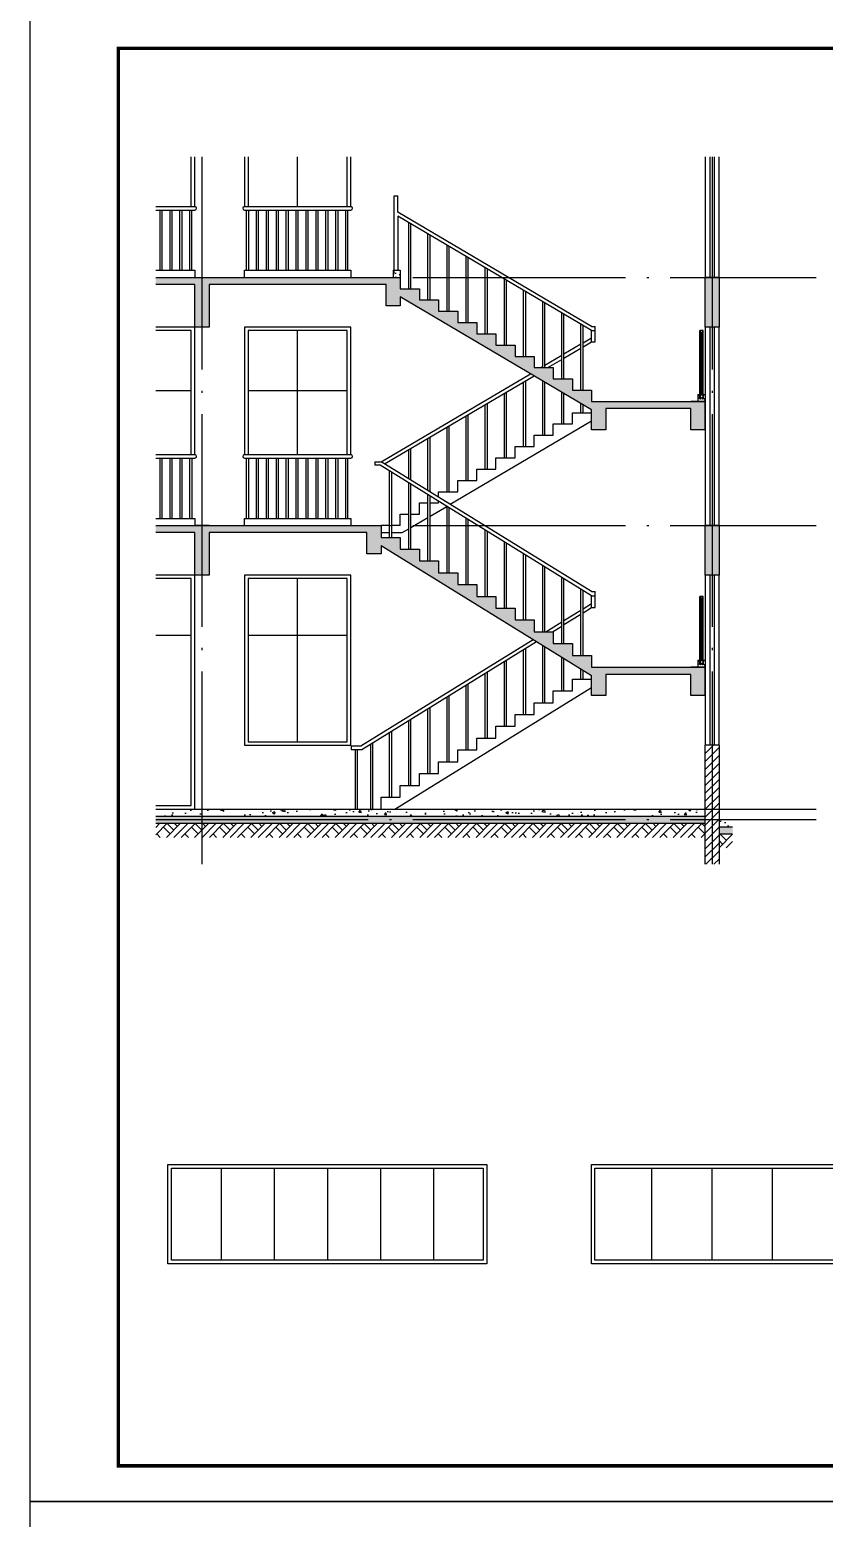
# Model space of a CAD drawing. Extents: x 5412679 to 5683609, y 301830 to 763830.
# Drawn here: x 5627904 to 5639118, y 340283 to 361283 of the extents above; entities that cross this region are included whole.
import ezdxf

# ---------------------------------------------------------------- set-up
doc = ezdxf.new("R2010")
doc.units = 0
doc.header["$LTSCALE"] = 1000
doc.header["$MEASUREMENT"] = 0
doc.linetypes.add('DOTE', pattern=[2.42, 2, -0.2, 0.02, -0.2])
for name, color, linetype in [('$dl$', 255, 'Continuous'), ('DOTE', 252, 'DOTE'), ('PUB_TITLE', 4, 'Continuous'), ('WALL', 30, 'Continuous'), ('栏杆', 191, 'Continuous'), ('灰度', 8, 'Continuous'), ('玻璃', 155, 'Continuous')]:
    doc.layers.add(name, color=color, linetype=linetype)
pattern_1 = [(50, (5326125.28, 50830.14), (143.42061, -12.547678), [14.996714, -164.963853]), (355, (5326125.28, 50830.14), (-27.744187, 150.40547), [11.99737, -131.97108]), (100.4514, (5326137.23, 50829.1), (115.67653, 137.8577), [12.745245, -140.1977]), (46.1842, (5326125.28, 50870.14), (213.40145, -33.09655), [22.49507, -247.44578]), (96.6356, (5326143.07, 50867.38), (186.89159, 194.78089), [19.11787, -210.29652]), (351.1842, (5326125.28, 50870.14), (186.89144, 194.78104), [17.99606, -197.95662]), (21, (5326145.28, 50860.14), (119.355257, -80.506137), [14.996714, -164.963853]), (326, (5326145.28, 50860.14), (48.652406, 144.998237), [11.99737, -131.97108]), (71.4514, (5326155.22, 50853.43), (168.00771, 64.491968), [12.745245, -140.1977]), (37.5, (5326125.28, 50830.145), (2.431438, 66.564185), [0, -130.371433, 0, -133.970644, 0, -132.470973]), (7.5, (5326125.28, 50830.145), (52.602381, 78.865061), [0, -76.383263, 0, -127.37209, 0, -50.488937]), (327.5, (5326080.69, 50830.145), (106.741098, -4.509986), [0, -49.989046, 0, -155.965824, 0, -206.954652]), (317.5, (5326060.7, 50830.14), (116.611682, 20.01661), [0, -64.98576, 0, -103.577304, 0, -146.967796])]

# ---------------------------------------------------------------- blocks, each defined once
blk = doc.blocks.new('A$C54623EB6')
at = {"layer": '$dl$'}
h = blk.add_hatch(dxfattribs=at)
h.set_pattern_fill('ANSI32', color=256, scale=100, style=0)
h.set_pattern_definition([(45, (-3017599.79, -236901.52), (-26.5165043, 26.5165043), []), (45, (-3017582.112, -236901.52), (-26.5165043, 26.5165043), [])])
h.paths.add_polyline_path([(0, 264), (0, 224), (300, 224), (300, 264)])
h = blk.add_hatch(color=256, dxfattribs=at)
h.paths.add_polyline_path([(254, 224), (229, 224), (229, 40, -1), (199, 40), (199, 91), (174, 91), (174, 40, 1), (254, 40)])
h.paths.add_polyline_path([(71, 224), (46, 224), (46, 40, 1), (126, 40), (126, 91), (101, 91), (101, 40, -1), (71, 40)])
for p, q in [((46, 224), (46, 40)), ((71, 224), (71, 40)), ((101, 91), (101, 40)), ((126, 91), (101, 91)), ((126, 91), (126, 40)), ((174, 91), (174, 40)), ((174, 91), (199, 91)), ((199, 91), (199, 40)), ((229, 224), (229, 40)), ((254, 224), (254, 40))]:
    blk.add_line(p, q, dxfattribs=at)
blk.add_lwpolyline([(0, 264), (0, 224), (300, 224), (300, 264), (0, 264)], dxfattribs=at)
for centre, radius in [((86, 40), 40), ((86, 40), 15), ((214, 40), 40), ((214, 40), 15)]:
    blk.add_arc(centre, radius, 180, 0, dxfattribs=at)
blk = doc.blocks.new('yhjgkjgjkhjklh')
at = {"layer": '栏杆', "color": 6}
for p, q in [((7041533, 2504921), (7041533, 2505821)), ((7041548, 2505791), (7041548, 2504921)), ((7041568, 2505791), (7041568, 2504921)), ((7041583, 2504921), (7041583, 2505821))]:
    blk.add_line(p, q, dxfattribs=at)
for points in [[(7041583, 2505821), (7041533, 2505821), (7041533, 2505791), (7041583, 2505791)], [(7041578, 2505816), (7041538, 2505816), (7041538, 2505796), (7041578, 2505796)]]:
    blk.add_lwpolyline(points, close=True, dxfattribs=at)
at = {"layer": '$dl$', "xscale": -0.25, "yscale": 0.25, "zscale": 0.25}
blk.add_blockref('A$C54623EB6', (7041596, 2504855), dxfattribs=at)

msp = doc.modelspace()

# ---------------------------------------------------------------- hatches: boundary and pattern name
at = {"layer": '灰度'}
h = msp.add_hatch(dxfattribs=at)
h.set_pattern_fill('混凝土', color=256, scale=19.995619, style=0)
h.set_pattern_definition(pattern_1)
h.paths.add_polyline_path([(5633134, 357789), (5633035, 357789), (5633035, 357889), (5633134, 357889)])
h = msp.add_hatch(dxfattribs=at)
h.set_pattern_fill('混凝土', color=256, scale=19.995619, style=0)
h.set_pattern_definition(pattern_1)
h.paths.add_polyline_path([(5633134, 357789), (5633035, 357789), (5633035, 357889), (5633134, 357889)])
h = msp.add_hatch(dxfattribs=at)
h.set_pattern_fill('钢筋混凝土,_O', color=256, scale=49.989046)
h.set_pattern_definition([(45, (-13771, -176453), (-88.368984, 88.368984), []), (50, (-13771, -176453), (358.551525, -31.369194), [37.491785, -412.409632]), (355, (-13771, -176453), (-69.360468, 376.013674), [29.993428, -329.927706]), (100.4514, (-13741.12, -176455.6), (289.191323, 344.644252), [31.863113, -350.494255]), (46.1842, (-13771, -176353), (533.503622, -82.741377), [56.237677, -618.61445]), (96.6356, (-13726.54, -176359.9), (467.228973, 486.952233), [47.79467, -525.7413]), (351.1842, (-13771, -176353), (467.22859, 486.9526), [44.99014, -494.89156]), (21, (-13721, -176378.02), (298.388143, -201.265344), [37.491785, -412.409632]), (326, (-13721, -176378), (121.631014, 362.495592), [29.993428, -329.927706]), (71.4514, (-13696.15, -176394.8), (420.019279, 161.22992), [31.863113, -350.494255]), (37.5, (-13771, -176453), (6.0785957, 166.4104627), [0, -325.928582, 0, -334.92661, 0, -331.177432]), (7.5, (-13771, -176453), (131.505953, 197.162653), [0, -190.958157, 0, -318.430225, 0, -126.222342]), (327.5, (-13882.48, -176453), (266.8527448, -11.2749653), [0, -124.972616, 0, -389.914561, 0, -517.386629]), (317.5, (-13932.46, -176453), (291.529204, 50.041526), [0, -162.4644, 0, -258.94326, 0, -367.41949])])
h.paths.add_polyline_path([(5633404, 357630), (5633134, 357630), (5633134, 357789), (5629682, 357789), (5629682, 357689), (5630234, 357689), (5630234, 357089), (5630435, 357089), (5630435, 357689), (5632934, 357689), (5632934, 357389), (5633134, 357389), (5633134, 357514), (5635834, 355923), (5635834, 355639), (5636035, 355639), (5636035, 355939), (5637235, 355939), (5637235, 355639), (5637434, 355639), (5637434, 356039), (5637234, 356039), (5635834, 356039), (5635834, 356198), (5635564, 356198), (5635564, 356357), (5635294, 356357), (5635294, 356516), (5635024, 356516), (5635024, 356675), (5634754, 356675), (5634754, 356834), (5634484, 356834), (5634484, 356994), (5634214, 356994), (5634214, 357153), (5633944, 357153), (5633944, 357312), (5633674, 357312), (5633674, 357471), (5633404, 357471)])
h.paths.add_polyline_path([(5637634, 357789), (5637434, 357789), (5637434, 357089), (5637435, 357089), (5637634, 357089)])
h.paths.add_polyline_path([(5637634, 354289), (5637434, 354289), (5637434, 353589), (5637435, 353589), (5637634, 353589)])
h.paths.add_polyline_path([(5633134, 354122), (5632864, 354122), (5632864, 354289), (5629682, 354289), (5629682, 354189), (5630234, 354189), (5630234, 353589), (5630435, 353589), (5630435, 354189), (5632664, 354189), (5632664, 353889), (5632864, 353889), (5632864, 354005), (5635834, 352172), (5635834, 351889), (5636035, 351889), (5636035, 352189), (5637235, 352189), (5637235, 351889), (5637434, 351889), (5637434, 352289), (5637234, 352289), (5635834, 352289), (5635834, 352456), (5635564, 352456), (5635564, 352622), (5635294, 352622), (5635294, 352789), (5635024, 352789), (5635024, 352956), (5634754, 352956), (5634754, 353122), (5634484, 353122), (5634484, 353289), (5634214, 353289), (5634214, 353456), (5633944, 353456), (5633944, 353622), (5633674, 353622), (5633674, 353789), (5633404, 353789), (5633404, 353956), (5633134, 353956)])
h = msp.add_hatch(dxfattribs=at)
h.set_pattern_fill('混凝土', color=256, scale=19.995619, style=0)
h.set_pattern_definition([(50, (5330425.28, 49080.15), (143.42061, -12.547678), [14.996714, -164.963853]), (355, (5330425.28, 49080.15), (-27.744187, 150.40547), [11.99737, -131.97108]), (100.4514, (5330437.23, 49079.11), (115.67653, 137.8577), [12.745245, -140.1977]), (46.1842, (5330425.28, 49120.15), (213.40145, -33.09655), [22.49507, -247.44578]), (96.6356, (5330443.07, 49117.39), (186.89159, 194.78089), [19.11787, -210.29652]), (351.1842, (5330425.28, 49120.15), (186.89144, 194.78104), [17.99606, -197.95662]), (21, (5330445.28, 49110.15), (119.355257, -80.506137), [14.996714, -164.963853]), (326, (5330445.28, 49110.15), (48.652406, 144.998237), [11.99737, -131.97108]), (71.4514, (5330455.22, 49103.44), (168.00771, 64.491968), [12.745245, -140.1977]), (37.5, (5330425.28, 49080.155), (2.431438, 66.564185), [0, -130.371433, 0, -133.970644, 0, -132.470973]), (7.5, (5330425.28, 49080.155), (52.602381, 78.865061), [0, -76.383263, 0, -127.37209, 0, -50.488937]), (327.5, (5330380.69, 49080.155), (106.741098, -4.509986), [0, -49.989046, 0, -155.965824, 0, -206.954652]), (317.5, (5330360.7, 49080.15), (116.611682, 20.01661), [0, -64.98576, 0, -103.577304, 0, -146.967796])])
h.paths.add_polyline_path([(5637434, 356039), (5637335, 356039), (5637335, 356139), (5637434, 356139)])
h = msp.add_hatch(dxfattribs=at)
h.set_pattern_fill('混凝土', color=256, scale=19.995619, style=0)
h.set_pattern_definition([(50, (5330425.28, 45330.2), (143.42061, -12.547678), [14.996714, -164.963853]), (355, (5330425.28, 45330.2), (-27.744187, 150.40547), [11.99737, -131.97108]), (100.4514, (5330437.23, 45329.16), (115.67653, 137.8577), [12.745245, -140.1977]), (46.1842, (5330425.28, 45370.2), (213.40145, -33.09655), [22.49507, -247.44578]), (96.6356, (5330443.07, 45367.44), (186.89159, 194.78089), [19.11787, -210.29652]), (351.1842, (5330425.28, 45370.2), (186.89144, 194.78104), [17.99606, -197.95662]), (21, (5330445.28, 45360.2), (119.355257, -80.506137), [14.996714, -164.963853]), (326, (5330445.28, 45360.2), (48.652406, 144.998237), [11.99737, -131.97108]), (71.4514, (5330455.22, 45353.49), (168.00771, 64.491968), [12.745245, -140.1977]), (37.5, (5330425.28, 45330.205), (2.431438, 66.564185), [0, -130.371433, 0, -133.970644, 0, -132.470973]), (7.5, (5330425.28, 45330.205), (52.602381, 78.865061), [0, -76.383263, 0, -127.37209, 0, -50.488937]), (327.5, (5330380.69, 45330.205), (106.741098, -4.509986), [0, -49.989046, 0, -155.965824, 0, -206.954652]), (317.5, (5330360.7, 45330.2), (116.611682, 20.01661), [0, -64.98576, 0, -103.577304, 0, -146.967796])])
h.paths.add_polyline_path([(5637434, 352289), (5637335, 352289), (5637335, 352389), (5637434, 352389)])
h = msp.add_hatch(dxfattribs=at)
h.set_pattern_fill('ANSI31,_O', color=256, scale=49.989046)
h.set_pattern_definition([(45, (-13771, -176453), (-56.1143049, 56.1143049), [])])
h.paths.add_polyline_path([(5637634, 351189), (5637434, 351189), (5637434, 349510), (5637634, 349510)])
h = msp.add_hatch(dxfattribs=at)
h.set_pattern_fill('混凝土', color=256, scale=49.989046, style=0)
h.set_pattern_definition([(50, (-2598402.3, -2763755.2), (358.551525, -31.369194), [37.491785, -412.409632]), (355, (-2598402.3, -2763755.2), (-69.360468, 376.013674), [29.993428, -329.927706]), (100.4514, (-2598372.43, -2763757.83), (289.191323, 344.644252), [31.863113, -350.494255]), (46.1842, (-2598402.3, -2763655.24), (533.503622, -82.741377), [56.237677, -618.614448]), (96.6356, (-2598357.85, -2763662.13), (467.228973, 486.952233), [47.79467, -525.7413]), (351.1842, (-2598402.3, -2763655.24), (467.228592, 486.9526), [44.99014, -494.89156]), (21, (-2598352.32, -2763680.23), (298.388143, -201.265344), [37.491785, -412.409632]), (326, (-2598352.32, -2763680.23), (121.631014, 362.495592), [29.993428, -329.927706]), (71.4514, (-2598327.45, -2763697), (420.019279, 161.22992), [31.863113, -350.494255]), (37.5, (-2598402.31, -2763755.21), (6.0785957, 166.4104627), [0, -325.928582, 0, -334.92661, 0, -331.1774317]), (7.5, (-2598402.3, -2763755.21), (131.505953, 197.1626533), [0, -190.958157, 0, -318.430225, 0, -126.222342]), (327.5, (-2598513.78, -2763755.21), (266.8527448, -11.2749653), [0, -124.972616, 0, -389.914561, 0, -517.386629]), (317.5, (-2598563.77, -2763755.21), (291.529204, 50.041526), [0, -162.4644005, 0, -258.94326, 0, -367.41949])])
h.paths.add_polyline_path([(5629682, 350289), (5629682, 350189), (5637434, 350189), (5637434, 350289)])
h.paths.add_polyline_path([(5637825, 350039), (5637825, 350139), (5637634, 350139), (5637634, 350039)])
h = msp.add_hatch(dxfattribs=at)
h.set_pattern_fill('AR-SAND', color=256, scale=49.989046, style=0)
h.set_pattern_definition([(37.5, (-2598402.31, -2763755.21), (-3.9992019, 122.3265049), [0, -96.498855, 0, -107.926351, 0, -103.1648943]), (7.5, (-2598402.3, -2763755.21), (112.356201, 179.1670157), [0, -52.0585928, 0, -86.9759417, 0, -33.3301966]), (327.5, (-2598480.4, -2763755.21), (197.7047711, 0.3592175), [0, -31.7430444, 0, -114.2749598, 0, -149.1923087]), (317.5, (-2598480.4, -2763755.21), (190.8472943, 55.7201213), [0, -15.8715222, 0, -74.9135848, 0, -85.7062199])])
h.paths.add_polyline_path([(5629682, 350189), (5629682, 350089), (5637434, 350089), (5637434, 350189)])
h.paths.add_polyline_path([(5637825, 349939), (5637825, 350039), (5637634, 350039), (5637634, 349939)])
h = msp.add_hatch(dxfattribs=at)
h.set_pattern_fill('夯实土壤', color=256, scale=49.989046, style=0)
h.set_pattern_definition([(45, (-2598343.32, -2763755.2), (-198.653476, 198.653476), []), (45, (-2598238.34, -2763755.2), (-198.653476, 198.653476), []), (45, (-2598133.37, -2763755.2), (-198.653476, 198.653476), []), (135, (-2598343.32, -2763755.2), (-198.653476, -198.653476), [132.470973, -148.4674675]), (135, (-2598290.83, -2763702.73), (-198.653476, -198.653476), [132.470973, -148.4674675]), (135, (-2598238.34, -2763650.24), (-198.653476, -198.653476), [132.470973, -148.4674675])])
h.paths.add_polyline_path([(5629682, 350089), (5629682, 349889), (5637434, 349889), (5637434, 350089)])
h.paths.add_polyline_path([(5637825, 349739), (5637825, 349939), (5637634, 349939), (5637634, 349739)])

# ---------------------------------------------------------------- linework, layer by layer
at = {"layer": '$dl$'}
for p, q in [((5632984, 354289), (5632864, 354289)), ((5633134, 354289), (5633014, 354289))]:
    msp.add_line(p, q, dxfattribs=at)
for points in [[(5629682, 357889), (5630234, 357889), (5630234, 357789)], [(5630935, 357789), (5630935, 357889), (5632435, 357889), (5632435, 357789)], [(5633839, 354588), (5635834, 355764)], [(5635294, 355562), (5635294, 355721), (5635564, 355721), (5635564, 355880), (5635834, 355880)], [(5634754, 355244), (5634754, 355403), (5635024, 355403), (5635024, 355562), (5635294, 355562)], [(5634214, 354925), (5634214, 355084), (5634484, 355084), (5634484, 355244), (5634754, 355244)], [(5633674, 354689), (5633674, 354766), (5633944, 354766), (5633944, 354925), (5634214, 354925)], [(5633284, 354448), (5633404, 354448), (5633404, 354607), (5633524, 354607)], [(5633554, 354607), (5633674, 354607)], [(5633554, 354420), (5633790, 354559)], [(5633674, 354607), (5633674, 354630)], [(5629682, 354389), (5630234, 354389), (5630234, 354289)], [(5630935, 354289), (5630935, 354389), (5632435, 354389), (5632435, 354289)], [(5633134, 354289), (5633134, 354448), (5633254, 354448)], [(5633284, 354261), (5633524, 354403)], [(5632864, 354189), (5632984, 354189)], [(5633014, 354189), (5633162, 354189), (5633254, 354244)], [(5635564, 351956), (5635564, 352122), (5635834, 352122), (5635834, 352172)], [(5635834, 352289), (5636104, 352289)], [(5633055, 350289), (5635834, 352005)], [(5635024, 351622), (5635024, 351789), (5635294, 351789), (5635294, 351956), (5635564, 351956)], [(5634484, 351289), (5634484, 351456), (5634754, 351456), (5634754, 351622), (5635024, 351622)], [(5633944, 350956), (5633944, 351122), (5634214, 351122), (5634214, 351289), (5634484, 351289)], [(5633404, 350622), (5633404, 350789), (5633674, 350789), (5633674, 350956), (5633944, 350956)], [(5632864, 350289), (5632864, 350456), (5633134, 350456), (5633134, 350622), (5633404, 350622)]]:
    msp.add_lwpolyline(points, dxfattribs=at)
at = {"linetype": 'ByBlock'}
msp.add_line((5630234, 350289), (5630234, 353589), dxfattribs=at)
for points in [[(5629855, 345273), (5634355, 345273), (5634355, 343873), (5629855, 343873)], [(5635831, 345273), (5640931, 345273), (5640931, 343873), (5635831, 343873)]]:
    msp.add_lwpolyline(points, close=True, dxfattribs=at)
at = {"layer": 'DOTE', "ltscale": 1.5}
for p, q in [((5630334, 359491), (5630334, 349510)), ((5637534, 359491), (5637534, 349510)), ((5629682, 357789), (5639005, 357789)), ((5629682, 354289), (5639005, 354289)), ((5629682, 350289), (5639005, 350289)), ((5629682, 350139), (5639005, 350139))]:
    msp.add_line(p, q, dxfattribs=at)
at = {"layer": 'PUB_TITLE', "linetype": 'ByBlock'}
for points in [[(5627904, 340521), (5665054, 340521), (5665054, 361521), (5627904, 361521)], [(5627904, 319521), (5665054, 319521), (5665054, 340521), (5627904, 340521)]]:
    msp.add_lwpolyline(points, close=True, dxfattribs=at)
at = {"layer": 'PUB_TITLE', "linetype": 'ByBlock', "const_width": 50}
msp.add_lwpolyline([(5629154, 341021), (5664554, 341021), (5664554, 361021), (5629154, 361021)], close=True, dxfattribs=at)
at = {"layer": 'WALL'}
for p, q in [((5633035, 357889), (5633134, 357889)), ((5633035, 357889), (5633035, 357789)), ((5633035, 357889), (5633134, 357889)), ((5633035, 357889), (5633035, 357789)), ((5633134, 357889), (5633134, 357789)), ((5633134, 357889), (5633134, 357789)), ((5637434, 356039), (5637234, 356039)), ((5637335, 356139), (5637434, 356139)), ((5637335, 356139), (5637335, 356039)), ((5637335, 352389), (5637434, 352389)), ((5637335, 352389), (5637335, 352289)), ((5637434, 352289), (5637234, 352289))]:
    msp.add_line(p, q, dxfattribs=at)
at = {"layer": 'WALL', "linetype": 'ByBlock'}
for p, q in [((5629682, 357789), (5633134, 357789)), ((5630234, 357689), (5629682, 357689)), ((5630234, 357089), (5630234, 357689)), ((5632934, 357689), (5630435, 357689)), ((5630435, 357689), (5630435, 357089)), ((5632934, 357389), (5632934, 357689)), ((5637434, 357789), (5637434, 357089)), ((5637634, 357789), (5637434, 357789)), ((5637634, 357789), (5637634, 357089)), ((5633134, 357514), (5633134, 357389)), ((5633134, 357389), (5632934, 357389)), ((5630435, 357089), (5630234, 357089)), ((5637634, 357089), (5637434, 357089)), ((5629682, 354289), (5632864, 354289)), ((5630435, 354289), (5630234, 354289)), ((5637434, 354289), (5637434, 353589)), ((5637634, 354289), (5637434, 354289)), ((5637634, 354289), (5637634, 353589)), ((5630234, 354189), (5629682, 354189)), ((5630234, 353589), (5630234, 354189)), ((5632664, 354189), (5630435, 354189)), ((5630435, 354189), (5630435, 353589)), ((5632664, 353889), (5632664, 354189)), ((5632864, 353889), (5632664, 353889)), ((5632864, 354005), (5632864, 353889)), ((5630435, 353589), (5630234, 353589)), ((5630435, 353589), (5630234, 353589)), ((5637634, 353589), (5637434, 353589)), ((5637434, 351189), (5637434, 349510)), ((5637634, 351189), (5637434, 351189)), ((5637634, 351189), (5637634, 349510))]:
    msp.add_line(p, q, dxfattribs=at)
for points in [[(5633134, 357789), (5633134, 357630), (5633404, 357630), (5633404, 357471), (5633674, 357471)], [(5633134, 357789), (5633134, 357630)], [(5635564, 356357), (5635564, 356198), (5635834, 356198), (5635834, 356039), (5637434, 356039), (5637434, 355639), (5637235, 355639), (5637235, 355939), (5636035, 355939), (5636035, 355639), (5635834, 355639), (5635834, 355923), (5633134, 357514)], [(5633674, 357471), (5633674, 357312), (5633944, 357312), (5633944, 357153), (5634214, 357153)], [(5634214, 357153), (5634214, 356994), (5634484, 356994), (5634484, 356834), (5634754, 356834)], [(5634754, 356834), (5634754, 356675), (5635024, 356675), (5635024, 356516), (5635294, 356516)], [(5635294, 356516), (5635294, 356357), (5635564, 356357), (5635564, 356198), (5635834, 356198)], [(5635834, 356039), (5636104, 356039)], [(5632864, 354289), (5632864, 354122), (5633134, 354122), (5633134, 353956), (5633404, 353956)], [(5632864, 354289), (5632864, 354122)], [(5632864, 354005), (5635834, 352172)], [(5633404, 353956), (5633404, 353789), (5633674, 353789), (5633674, 353622), (5633944, 353622)], [(5633944, 353622), (5633944, 353456), (5634214, 353456), (5634214, 353289), (5634484, 353289)], [(5634484, 353289), (5634484, 353122), (5634754, 353122), (5634754, 352956), (5635024, 352956)], [(5635024, 352956), (5635024, 352789), (5635294, 352789), (5635294, 352622), (5635564, 352622)], [(5635564, 352622), (5635564, 352456), (5635834, 352456), (5635834, 352289), (5636104, 352289)], [(5635834, 352289), (5637434, 352289), (5637434, 351889), (5637235, 351889), (5637235, 352189), (5636035, 352189), (5636035, 351889), (5635834, 351889), (5635834, 352172)]]:
    msp.add_lwpolyline(points, dxfattribs=at)
at = {"layer": 'WALL'}
for points in [[(5629682, 350289), (5637434, 350289)], [(5629682, 350189), (5637434, 350189)], [(5629682, 350089), (5637434, 350089)], [(5637634, 350139), (5637825, 350139)], [(5637634, 350039), (5637825, 350039)], [(5637634, 349939), (5637825, 349939)]]:
    msp.add_lwpolyline(points, dxfattribs=at)
at = {"layer": '栏杆'}
for p, q in [((5633048, 357889), (5633048, 358939)), ((5633048, 358939), (5633098, 358939)), ((5632441, 351179), (5632441, 351129)), ((5632501, 350289), (5632501, 351129)), ((5632531, 350289), (5632531, 351129)), ((5632716, 350289), (5632716, 351205)), ((5632746, 350289), (5632746, 351222))]:
    msp.add_line(p, q, dxfattribs=at)
at = {"layer": '栏杆', "linetype": 'ByBlock'}
for p, q in [((5629682, 358789), (5630234, 358789)), ((5629682, 358739), (5630234, 358739)), ((5629744, 357889), (5629744, 358739)), ((5629774, 357889), (5629774, 358739)), ((5629884, 357889), (5629884, 358739)), ((5629914, 357889), (5629914, 358739)), ((5630024, 357889), (5630024, 358739)), ((5630054, 357889), (5630054, 358739)), ((5630164, 357889), (5630164, 358739)), ((5630194, 357889), (5630194, 358739)), ((5630935, 358789), (5632435, 358789)), ((5630935, 358739), (5632435, 358739)), ((5630965, 357889), (5630965, 358739)), ((5630995, 357889), (5630995, 358739)), ((5631105, 357889), (5631105, 358739)), ((5631135, 357889), (5631135, 358739)), ((5631245, 357889), (5631245, 358739)), ((5631275, 357889), (5631275, 358739)), ((5631385, 357889), (5631385, 358739)), ((5631415, 357889), (5631415, 358739)), ((5631525, 357889), (5631525, 358739)), ((5631555, 357889), (5631555, 358739)), ((5631665, 357889), (5631665, 358739)), ((5631695, 357889), (5631695, 358739)), ((5631805, 357889), (5631805, 358739)), ((5631835, 357889), (5631835, 358739)), ((5631945, 357889), (5631945, 358739)), ((5631975, 357889), (5631975, 358739)), ((5632085, 357889), (5632085, 358739)), ((5632115, 357889), (5632115, 358739)), ((5632225, 357889), (5632225, 358739)), ((5632255, 357889), (5632255, 358739)), ((5632365, 357889), (5632365, 358739)), ((5632395, 357889), (5632395, 358739)), ((5633254, 357630), (5633254, 358560)), ((5633284, 357630), (5633284, 358543)), ((5633524, 357471), (5633524, 358401)), ((5633554, 357471), (5633554, 358383)), ((5633794, 357312), (5633794, 358242)), ((5633824, 357312), (5633824, 358224)), ((5634064, 357153), (5634064, 358083)), ((5634094, 357153), (5634094, 358065)), ((5634334, 356994), (5634334, 357924)), ((5634364, 356994), (5634364, 357906)), ((5634604, 356834), (5634604, 357765)), ((5634634, 356834), (5634634, 357747)), ((5634874, 356675), (5634874, 357606)), ((5634904, 356675), (5634904, 357588)), ((5635144, 356516), (5635144, 357447)), ((5635174, 356516), (5635174, 357429)), ((5635414, 356357), (5635414, 357288)), ((5635444, 356357), (5635444, 357270)), ((5635684, 356198), (5635684, 357128)), ((5635714, 356198), (5635714, 357111)), ((5635834, 357098), (5635884, 357098)), ((5635834, 356881), (5635834, 357040)), ((5635834, 357040), (5635884, 357040)), ((5635884, 356881), (5635884, 357098)), ((5635684, 356198), (5635684, 356793)), ((5635714, 356198), (5635714, 356810)), ((5635834, 356881), (5635884, 356881)), ((5635414, 356357), (5635414, 356633)), ((5635444, 356357), (5635444, 356651)), ((5634634, 355244), (5634634, 356174)), ((5634874, 355403), (5634874, 356315)), ((5634904, 355403), (5634904, 356333)), ((5635144, 355562), (5635144, 356329)), ((5635174, 355562), (5635174, 356312)), ((5635414, 355721), (5635414, 356170)), ((5634334, 355084), (5634334, 355997)), ((5634364, 355084), (5634364, 356015)), ((5634604, 355244), (5634604, 356156)), ((5635444, 355721), (5635444, 356153)), ((5635684, 355880), (5635684, 356011)), ((5635714, 355880), (5635714, 355994)), ((5634064, 354925), (5634064, 355838)), ((5634094, 354925), (5634094, 355856)), ((5633554, 354763), (5633554, 355538)), ((5633794, 354766), (5633794, 355679)), ((5633824, 354766), (5633824, 355697)), ((5633254, 354948), (5633254, 355361)), ((5633284, 354930), (5633284, 355378)), ((5633524, 354782), (5633524, 355520)), ((5629682, 355289), (5630234, 355289)), ((5629682, 355239), (5630234, 355239)), ((5629745, 354389), (5629745, 355239)), ((5629775, 354389), (5629775, 355239)), ((5629885, 354389), (5629885, 355239)), ((5629915, 354389), (5629915, 355239)), ((5630025, 354389), (5630025, 355239)), ((5630055, 354389), (5630055, 355239)), ((5630165, 354389), (5630165, 355239)), ((5630195, 354389), (5630195, 355239)), ((5630935, 355289), (5632435, 355289)), ((5630935, 355239), (5632435, 355239)), ((5630965, 354389), (5630965, 355239)), ((5630995, 354389), (5630995, 355239)), ((5631105, 354389), (5631105, 355239)), ((5631135, 354389), (5631135, 355239)), ((5631245, 354389), (5631245, 355239)), ((5631275, 354389), (5631275, 355239)), ((5631385, 354389), (5631385, 355239)), ((5631415, 354389), (5631415, 355239)), ((5631525, 354389), (5631525, 355239)), ((5631555, 354389), (5631555, 355239)), ((5631665, 354389), (5631665, 355239)), ((5631695, 354389), (5631695, 355239)), ((5631805, 354389), (5631805, 355239)), ((5631835, 354389), (5631835, 355239)), ((5631945, 354389), (5631945, 355239)), ((5631975, 354389), (5631975, 355239)), ((5632085, 354389), (5632085, 355239)), ((5632115, 354389), (5632115, 355239)), ((5632225, 354389), (5632225, 355239)), ((5632255, 354389), (5632255, 355239)), ((5632365, 354389), (5632365, 355239)), ((5632395, 354389), (5632395, 355239)), ((5632773, 355189), (5632773, 355139)), ((5632984, 354122), (5632984, 355056)), ((5633014, 354122), (5633014, 355038)), ((5633254, 353956), (5633254, 354890)), ((5633254, 354448), (5633254, 354890)), ((5633284, 353956), (5633284, 354871)), ((5633284, 354448), (5633284, 354871)), ((5633524, 353789), (5633524, 354723)), ((5633524, 354607), (5633524, 354723)), ((5633554, 353789), (5633554, 354704)), ((5633554, 354607), (5633554, 354704)), ((5633794, 353622), (5633794, 354556)), ((5633824, 353622), (5633824, 354538)), ((5634064, 353456), (5634064, 354390)), ((5634094, 353456), (5634094, 354371)), ((5634334, 353289), (5634334, 354223)), ((5634364, 353289), (5634364, 354204)), ((5634604, 353122), (5634604, 354056)), ((5634634, 353122), (5634634, 354038)), ((5634874, 352956), (5634874, 353890)), ((5634904, 352956), (5634904, 353871)), ((5635144, 352789), (5635144, 353723)), ((5635174, 352789), (5635174, 353704)), ((5635414, 352622), (5635414, 353556)), ((5635444, 352622), (5635444, 353538)), ((5635684, 352456), (5635684, 353390)), ((5635714, 352456), (5635714, 353371)), ((5635834, 353356), (5635884, 353356)), ((5635834, 353130), (5635834, 353297)), ((5635834, 353297), (5635884, 353297)), ((5635884, 353130), (5635884, 353356)), ((5635684, 352456), (5635684, 353038)), ((5635714, 352456), (5635714, 353056)), ((5635834, 353130), (5635884, 353130)), ((5635414, 352622), (5635414, 352871)), ((5635444, 352622), (5635444, 352890)), ((5635144, 351789), (5635144, 352597)), ((5634634, 351456), (5634634, 352390)), ((5634874, 351622), (5634874, 352538)), ((5634904, 351622), (5634904, 352556)), ((5635174, 351789), (5635174, 352579)), ((5635414, 351956), (5635414, 352431)), ((5635444, 351956), (5635444, 352412)), ((5634334, 351289), (5634334, 352204)), ((5634364, 351289), (5634364, 352223)), ((5634604, 351456), (5634604, 352371)), ((5635684, 352122), (5635684, 352264)), ((5635714, 352122), (5635714, 352246)), ((5634064, 351122), (5634064, 352038)), ((5634094, 351122), (5634094, 352056)), ((5633794, 350956), (5633794, 351871)), ((5633824, 350956), (5633824, 351890)), ((5633284, 350622), (5633284, 351556)), ((5633524, 350789), (5633524, 351704)), ((5633554, 350789), (5633554, 351723)), ((5632984, 350456), (5632984, 351371)), ((5633014, 350456), (5633014, 351390)), ((5633254, 350622), (5633254, 351538))]:
    msp.add_line(p, q, dxfattribs=at)
for points in [[(5635834, 357098), (5633098, 358710), (5633098, 358939)], [(5635834, 357040), (5633098, 358652), (5633098, 357889)], [(5635444, 356709), (5635684, 356851)], [(5635444, 356651), (5635684, 356793)], [(5635714, 356868), (5635834, 356939)], [(5635714, 356810), (5635834, 356881)], [(5635174, 356550), (5635414, 356692)], [(5635216, 356516), (5635414, 356633)], [(5632773, 355189), (5632864, 355189), (5634972, 356431)], [(5632913, 355159), (5635022, 356402)], [(5635117, 356516), (5635144, 356532)], [(5635834, 353297), (5632850, 355139), (5632773, 355139)], [(5635834, 353356), (5632865, 355189)], [(5635444, 352948), (5635684, 353096)], [(5635444, 352890), (5635684, 353038)], [(5635714, 353115), (5635834, 353189)], [(5635714, 353056), (5635834, 353130)], [(5635187, 352789), (5635414, 352930)], [(5635282, 352789), (5635414, 352871)], [(5632441, 351179), (5632579, 351179), (5635010, 352680)], [(5632441, 351129), (5632593, 351129), (5635058, 352651)]]:
    msp.add_lwpolyline(points, dxfattribs=at)
for centre, start, end in [((5630234, 358764), 270, 90), ((5630935, 358764), 90, 270), ((5632435, 358764), 270, 90), ((5630234, 355264), 270, 90), ((5630935, 355264), 90, 270), ((5632435, 355264), 270, 90)]:
    msp.add_arc(centre, 25, start, end, dxfattribs=at)
at = {"layer": '玻璃', "linetype": 'ByBlock'}
for p, q in [((5631685, 358789), (5631685, 359491)), ((5631685, 355289), (5631685, 357039)), ((5630184, 356189), (5629682, 356189)), ((5632385, 356189), (5630985, 356189)), ((5631685, 351239), (5631685, 353539)), ((5630184, 352739), (5629682, 352739)), ((5632385, 352739), (5630985, 352739)), ((5630605, 345223), (5630605, 343923)), ((5631355, 345223), (5631355, 343923)), ((5632105, 345223), (5632105, 343923)), ((5632855, 345223), (5632855, 343923)), ((5633605, 345223), (5633605, 343923)), ((5636681, 345223), (5636681, 343923)), ((5637531, 345223), (5637531, 343923)), ((5638381, 345223), (5638381, 343923))]:
    msp.add_line(p, q, dxfattribs=at)
at = {"layer": '玻璃'}
for p, q in [((5637435, 359491), (5637435, 357789)), ((5637502, 359491), (5637502, 357789)), ((5637568, 357789), (5637568, 359491)), ((5637634, 357789), (5637634, 359491)), ((5637435, 357089), (5637435, 354289)), ((5637502, 357089), (5637502, 354289)), ((5637568, 354289), (5637568, 357089)), ((5637634, 354289), (5637634, 357089)), ((5637435, 353589), (5637435, 351189)), ((5637502, 353589), (5637502, 351189)), ((5637568, 351189), (5637568, 353589)), ((5637634, 351189), (5637634, 353589))]:
    msp.add_line(p, q, dxfattribs=at)
at = {"layer": '玻璃', "linetype": 'ByBlock'}
for points in [[(5630184, 358789), (5630184, 359491)], [(5630234, 358789), (5630234, 359491)], [(5630935, 359491), (5630935, 358789)], [(5630985, 359491), (5630985, 358789)], [(5632385, 358789), (5632385, 359491)], [(5632435, 358789), (5632435, 359491)], [(5630234, 355289), (5630234, 357089), (5629682, 357089)], [(5630184, 355289), (5630184, 357039), (5629682, 357039)], [(5632435, 355289), (5632435, 357089), (5630935, 357089), (5630935, 355289)], [(5632385, 355289), (5632385, 357039), (5630985, 357039), (5630985, 355289)], [(5629682, 350289), (5630234, 350289), (5630234, 353589), (5629682, 353589)], [(5629682, 350339), (5630184, 350339), (5630184, 353539), (5629682, 353539)]]:
    msp.add_lwpolyline(points, dxfattribs=at)
for points in [[(5632435, 353589), (5630935, 353589), (5630935, 351189), (5632435, 351189)], [(5632385, 353539), (5630985, 353539), (5630985, 351239), (5632385, 351239)], [(5629855, 345273), (5634355, 345273), (5634355, 343873), (5629855, 343873)], [(5629905, 345223), (5634305, 345223), (5634305, 343923), (5629905, 343923)], [(5635881, 345223), (5640881, 345223), (5640881, 343923), (5635881, 343923)]]:
    msp.add_lwpolyline(points, close=True, dxfattribs=at)

# ---------------------------------------------------------------- block references
at = {"layer": '$dl$', "xscale": 0.9997809259674468, "yscale": 0.9997809259674468, "zscale": 0.9997809259674468}
for p in [(-1402631, -2148233), (-1402631, -2151983)]:
    msp.add_blockref('yhjgkjgjkhjklh', p, dxfattribs=at)

doc.saveas('drawing.dxf')
